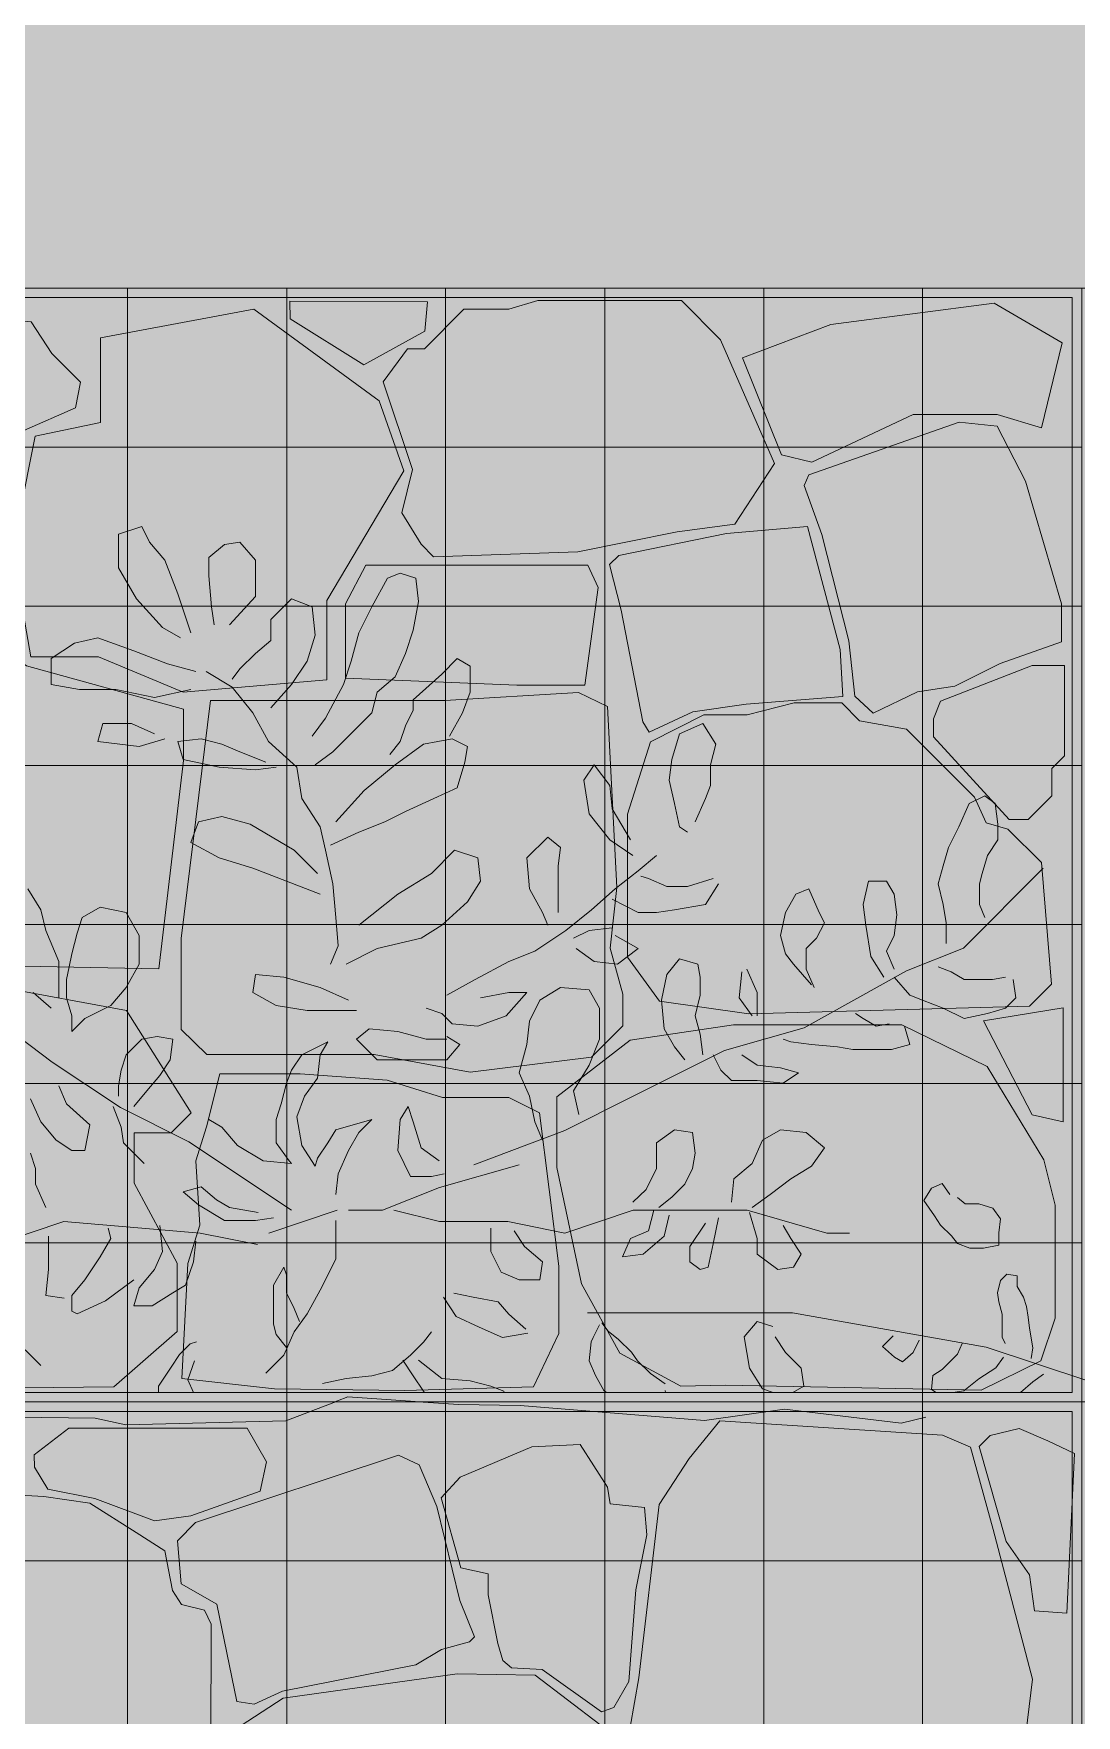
# Model space of a CAD drawing. Header units: centimetres. Extents: x -4381 to 5639, y -3920 to 4826.
# Drawn here: x 182.926 to 183.622, y 5.204 to 6.326 of the extents above; entities that cross this region are included whole.
import ezdxf
from ezdxf.xclip import XClip

# ---------------------------------------------------------------- set-up
doc = ezdxf.new("R2010")
doc.units = ezdxf.units.CM
doc.header["$MEASUREMENT"] = 0
doc.header["$XCLIPFRAME"] = 0
doc.set_wipeout_variables(frame=1)
doc.linetypes.add('Wipeout_Contour', pattern=[100, 0, -100])
for name, color, linetype, lineweight in [('0_Pen_No__1', 7, 'Continuous', 5), ('0_Pen_No__2', 8, 'Continuous', 5), ('0_Pen_No__7', 7, 'Continuous', 5), ('Mur de clôture_Pen_No__1', 7, 'Continuous', 5), ('net_Pen_No__1', 7, 'Continuous', 5)]:
    doc.layers.add(name, color=color, linetype=linetype, lineweight=lineweight)
for name, color, linetype, lineweight, true_color in [('cad-block.com_Pen_No__62', 7, 'Continuous', 5, 0xaaaaaa), ('hatch stone_Pen_No__254', 7, 'Continuous', 13, 0xe8e8e8), ('Mur de clôture_Pen_No__178', 7, 'Continuous', 5, 0xbda888), ('MURS CLOTURE_Pen_No__181', 7, 'Continuous', 5, 0xddeaa8), ('Structural - Bearing_Pen_No__178', 7, 'Continuous', 5, 0xbda888)]:
    doc.layers.add(name, color=color, linetype=linetype, lineweight=lineweight, true_color=true_color)
for name, color, linetype in [('Drawing & Figure', 7, 'Continuous'), ('Mur de clôture', 7, 'Continuous'), ('Structural - Bearing', 7, 'Continuous')]:
    doc.layers.add(name, color=color, linetype=linetype)

# ---------------------------------------------------------------- blocks, each defined once
blk = doc.blocks.new('Drawing_15_15', base_point=(-267.6734, 10.6179))
at = {"layer": 'hatch stone_Pen_No__254', "linetype": 'Continuous', "ltscale": 10}
for points in [[(182.7856, 6.1389), (182.7903, 6.1078), (182.8395, 6.086), (182.8913, 6.0731), (182.9196, 6.0613), (182.9539, 6.0764), (182.9574, 6.0934), (182.9381, 6.1127), (182.9243, 6.1337), (182.8489, 6.1413)], [(182.9241, 5.9101), (182.9694, 5.9101), (183.0258, 5.8866), (183.1217, 5.8948), (183.1217, 5.9478), (183.1733, 6.0344), (183.1568, 6.0811), (183.0731, 6.1422), (182.9706, 6.1231), (182.9707, 6.0666), (182.927, 6.0574), (182.9164, 6.0038), (182.9103, 5.9899)], [(183.097, 6.1475), (183.0973, 6.1358), (183.1465, 6.105), (183.1873, 6.1275), (183.189, 6.1471)], [(183.1931, 5.9769), (183.2893, 5.9802), (183.3558, 5.9935), (183.3941, 5.9988), (183.4206, 6.0391), (183.3847, 6.1217), (183.3586, 6.1479), (183.2626, 6.1479), (183.2432, 6.1421), (183.2133, 6.1421), (183.187, 6.1158), (183.1757, 6.1158), (183.1595, 6.0936), (183.179, 6.0351), (183.1718, 6.0062), (183.1847, 5.9853)], [(183.4456, 6.04), (183.5132, 6.0718), (183.5694, 6.0718), (183.599, 6.063), (183.6127, 6.1197), (183.5674, 6.1462), (183.4583, 6.1319), (183.3993, 6.1097), (183.4254, 6.045)], [(183.4744, 5.884), (183.4865, 5.8725), (183.5161, 5.8868), (183.5411, 5.8906), (183.5714, 5.9058), (183.6123, 5.9203), (183.6123, 5.9456), (183.5883, 6.0275), (183.5694, 6.0642), (183.5439, 6.0667), (183.4436, 6.0317), (183.4404, 6.0245), (183.4522, 5.9918), (183.4702, 5.9208)], [(183.3327, 5.8668), (183.3369, 5.86), (183.3662, 5.8736), (183.4017, 5.8786), (183.4664, 5.8837), (183.4646, 5.915), (183.4428, 5.9972), (183.3886, 5.9924), (183.3167, 5.9779), (183.3106, 5.9718), (183.3184, 5.9414)], [(183.1343, 5.896), (183.2486, 5.8912), (183.2941, 5.8912), (183.303, 5.9564), (183.2961, 5.9714), (183.1478, 5.9714), (183.1343, 5.9455)], [(182.8847, 5.7044), (183.0096, 5.702), (183.026, 5.8411), (183.026, 5.8753), (182.9212, 5.9042), (182.8533, 5.9521), (182.8378, 5.9566), (182.7842, 5.9222), (182.7273, 5.8391), (182.7273, 5.7397), (182.7394, 5.7218), (182.7953, 5.6987), (182.8188, 5.7104)], [(183.5268, 5.8568), (183.5773, 5.8017), (183.59, 5.8017), (183.6058, 5.8175), (183.6058, 5.8357), (183.6143, 5.8441), (183.6143, 5.9044), (183.5927, 5.9044), (183.5315, 5.8806), (183.5268, 5.8688)], [(183.0245, 5.6616), (183.0416, 5.6448), (183.1533, 5.6448), (183.2175, 5.633), (183.2986, 5.6431), (183.3195, 5.664), (183.3195, 5.6852), (183.311, 5.7158), (183.3154, 5.7562), (183.3091, 5.877), (183.2899, 5.8864), (183.2006, 5.8811), (183.0442, 5.8811), (183.0245, 5.7223)], [(183.4036, 5.6719), (183.5909, 5.677), (183.6056, 5.6917), (183.5989, 5.7729), (183.5765, 5.7953), (183.5619, 5.7994), (183.5542, 5.8166), (183.5089, 5.8619), (183.4775, 5.8676), (183.4656, 5.8795), (183.4339, 5.8795), (183.4025, 5.8714), (183.3735, 5.8714), (183.3378, 5.8535), (183.3226, 5.8053), (183.3226, 5.7098), (183.344, 5.6805)], [(182.7697, 5.463), (182.7774, 5.4291), (182.8582, 5.4218), (182.9797, 5.423), (183.0219, 5.46), (183.0219, 5.5056), (182.9931, 5.5589), (182.9931, 5.5925), (183.0179, 5.5925), (183.0313, 5.6059), (182.9881, 5.6741), (182.9038, 5.6898), (182.8328, 5.7015), (182.8147, 5.6965), (182.8057, 5.6817), (182.8057, 5.6135), (182.7895, 5.5709)], [(183.5602, 5.6673), (183.5928, 5.6046), (183.6134, 5.5998), (183.6134, 5.676)], [(183.5586, 5.4209), (183.5984, 5.4404), (183.6081, 5.4688), (183.6081, 5.5442), (183.6005, 5.5745), (183.5627, 5.6369), (183.5058, 5.6647), (183.3932, 5.6647), (183.3243, 5.6544), (183.2753, 5.6166), (183.2753, 5.5694), (183.2919, 5.4917), (183.3175, 5.4455), (183.3581, 5.4236), (183.3877, 5.4243)], [(183.0251, 5.4287), (183.0869, 5.4217), (183.1739, 5.4207), (183.2598, 5.423), (183.2766, 5.4586), (183.2766, 5.5037), (183.2637, 5.606), (183.2433, 5.6161), (183.199, 5.6161), (183.162, 5.6277), (183.1039, 5.632), (183.0503, 5.632), (183.0414, 5.5965), (183.0343, 5.5738), (183.0371, 5.5309), (183.0291, 5.5054)], [(183.3418, 5.1406), (183.4072, 5.1475), (183.491, 5.151), (183.5269, 5.1367), (183.5852, 5.1641), (183.593, 5.228), (183.5666, 5.3278), (183.5515, 5.3828), (183.5329, 5.3909), (183.3841, 5.4003), (183.3636, 5.3753), (183.3437, 5.3445), (183.3302, 5.229), (183.3214, 5.1796), (183.3334, 5.1635)], [(183.0772, 5.3534), (183.0816, 5.3731), (183.0685, 5.3956), (182.9496, 5.3956), (182.9264, 5.3777), (182.9267, 5.3694), (182.9356, 5.3548), (182.9668, 5.3485), (183.0067, 5.3336), (183.0311, 5.3369)], [(183.6158, 5.2721), (183.621, 5.3787), (183.6031, 5.3871), (183.5841, 5.3953), (183.5646, 5.3905), (183.5574, 5.3833), (183.5753, 5.3198), (183.591, 5.2976), (183.5942, 5.2737)], [(183.0617, 5.213), (183.0732, 5.2114), (183.0923, 5.22), (183.1812, 5.2376), (183.1984, 5.2478), (183.217, 5.253), (183.2204, 5.2563), (183.2107, 5.2804), (183.1953, 5.3433), (183.1835, 5.371), (183.1697, 5.3775), (183.0341, 5.3325), (183.022, 5.3204), (183.0246, 5.2917), (183.0484, 5.2781)], [(183.2392, 5.2405), (183.2452, 5.2355), (183.2655, 5.2344), (183.3051, 5.2062), (183.3135, 5.209), (183.3234, 5.2264), (183.3282, 5.2876), (183.3355, 5.3244), (183.3338, 5.3426), (183.3109, 5.345), (183.3091, 5.3561), (183.291, 5.3846), (183.2586, 5.383), (183.2108, 5.3627), (183.1981, 5.3489), (183.2112, 5.3024), (183.2296, 5.2982), (183.2296, 5.2843), (183.2359, 5.2519)], [(182.8235, 5.2042), (182.8302, 5.1651), (182.8396, 5.1601), (182.892, 5.1617), (182.9829, 5.1658), (183.0293, 5.1629), (183.0444, 5.1849), (183.0446, 5.2648), (183.0402, 5.2741), (183.0247, 5.2779), (183.0187, 5.2872), (183.0137, 5.3137), (182.9944, 5.3259), (182.9636, 5.3454), (182.9329, 5.3498), (182.8881, 5.3524), (182.8566, 5.3437), (182.832, 5.3235), (182.7876, 5.315), (182.7783, 5.2958), (182.7728, 5.2348), (182.7844, 5.2152), (182.8029, 5.2073)], [(183.0507, 5.0145), (183.152, 4.9894), (183.193, 4.9749), (183.2492, 4.9672), (183.2766, 4.9754), (183.2872, 5.0346), (183.2944, 5.0693), (183.3159, 5.0772), (183.3277, 5.0868), (183.3295, 5.137), (183.304, 5.1977), (183.261, 5.2306), (183.2088, 5.2315), (183.0927, 5.2154), (183.0594, 5.1937), (183.0507, 5.1767), (183.0494, 5.083), (183.043, 5.0382), (183.0446, 5.0246)]]:
    blk.add_hatch(color=256, dxfattribs=at).paths.add_polyline_path(points)
at = {"color": 254, "linetype": 'Wipeout_Contour', "lineweight": 0, "ltscale": 1949.553127}
blk.add_wipeout([(171.2353, 9.3144), (171.2353, 8.2641), (171.834, 8.0562), (172.6538, 7.7783), (173.3279, 7.5562), (174.174, 7.2179), (179.4853, 7.2179), (179.4853, 6.2594), (180.4144, 6.1562), (186.2853, 6.1562), (186.2853, 9.3144)], dxfattribs=at).dxf.layer = 'Structural - Bearing'
at = {"layer": 'Structural - Bearing_Pen_No__178', "linetype": 'Continuous', "ltscale": 10}
blk.add_hatch(color=256, dxfattribs=at).paths.add_polyline_path([(171.2353, 9.3144), (171.2353, 8.2641), (171.834, 8.0562), (172.6538, 7.7783), (173.3279, 7.5562), (174.174, 7.2179), (179.4853, 7.2179), (179.4853, 6.2594), (180.4144, 6.1562), (186.2853, 6.1562), (186.2853, 9.3144)])
at = {"color": 254, "linetype": 'Wipeout_Contour', "lineweight": 0, "ltscale": 1671.77046}
blk.add_wipeout([(179.4853, 5.4131), (179.4853, 3.1827), (181.1878, 3.0031), (181.4619, 2.9897), (187.4252, 2.5376), (187.8062, 2.5014), (191.5693, 2.1494), (191.6061, 2.1461), (191.6061, 5.4131)], dxfattribs=at).dxf.layer = 'Mur de clôture'
at = {"layer": 'Mur de clôture_Pen_No__178', "linetype": 'Continuous', "ltscale": 10}
blk.add_hatch(color=256, dxfattribs=at).paths.add_polyline_path([(179.4853, 5.4131), (179.4853, 3.1827), (181.1878, 3.0031), (181.4619, 2.9897), (187.4252, 2.5376), (187.8062, 2.5014), (191.5693, 2.1494), (191.6061, 2.1461), (191.6061, 5.4131)])
at = {"layer": 'cad-block.com_Pen_No__62', "linetype": 'Continuous', "ltscale": 10, "flags": 128}
for points in [[(183.3418, 5.1406), (183.3334, 5.1635), (183.3214, 5.1796), (183.3302, 5.229), (183.3437, 5.3445), (183.3636, 5.3753), (183.3841, 5.4003), (183.5329, 5.3909), (183.5515, 5.3828), (183.5666, 5.3278), (183.593, 5.228), (183.5852, 5.1641), (183.5269, 5.1367), (183.491, 5.151), (183.4072, 5.1475), (183.3418, 5.1406)], [(183.0772, 5.3534), (183.0311, 5.3369), (183.0067, 5.3336), (182.9668, 5.3485), (182.9356, 5.3548), (182.9267, 5.3694), (182.9264, 5.3777), (182.9496, 5.3956), (183.0685, 5.3956), (183.0816, 5.3731), (183.0772, 5.3534)], [(183.6158, 5.2721), (183.621, 5.3787), (183.6031, 5.3871), (183.5841, 5.3953), (183.5646, 5.3905), (183.5574, 5.3833), (183.5753, 5.3198), (183.591, 5.2976), (183.5942, 5.2737), (183.6158, 5.2721)], [(183.0617, 5.213), (183.0484, 5.2781), (183.0246, 5.2917), (183.022, 5.3204), (183.0341, 5.3325), (183.1697, 5.3775), (183.1835, 5.371), (183.1953, 5.3433), (183.2107, 5.2804), (183.2204, 5.2563), (183.217, 5.253), (183.1984, 5.2478), (183.1812, 5.2376), (183.0923, 5.22), (183.0732, 5.2114), (183.0617, 5.213)], [(183.2392, 5.2405), (183.2359, 5.2519), (183.2296, 5.2843), (183.2296, 5.2982), (183.2112, 5.3024), (183.1981, 5.3489), (183.2108, 5.3627), (183.2586, 5.383), (183.291, 5.3846), (183.3091, 5.3561), (183.3109, 5.345), (183.3338, 5.3426), (183.3355, 5.3244), (183.3282, 5.2876), (183.3234, 5.2264), (183.3135, 5.209), (183.3051, 5.2062), (183.2655, 5.2344), (183.2452, 5.2355), (183.2392, 5.2405)], [(182.8235, 5.2042), (182.8302, 5.1651), (182.8396, 5.1601), (182.892, 5.1617), (182.9829, 5.1658), (183.0293, 5.1629), (183.0444, 5.1849), (183.0446, 5.2648), (183.0402, 5.2741), (183.0247, 5.2779), (183.0187, 5.2872), (183.0137, 5.3137), (182.9944, 5.3259), (182.9636, 5.3454), (182.9329, 5.3498), (182.8881, 5.3524), (182.8566, 5.3437), (182.832, 5.3235), (182.7876, 5.315), (182.7783, 5.2958), (182.7728, 5.2348), (182.7844, 5.2152), (182.8029, 5.2073), (182.8235, 5.2042)], [(183.0507, 5.0145), (183.152, 4.9894), (183.193, 4.9749), (183.2492, 4.9672), (183.2766, 4.9754), (183.2872, 5.0346), (183.2944, 5.0693), (183.3159, 5.0772), (183.3277, 5.0868), (183.3295, 5.137), (183.304, 5.1977), (183.261, 5.2306), (183.2088, 5.2315), (183.0927, 5.2154), (183.0594, 5.1937), (183.0507, 5.1767), (183.0494, 5.083), (183.043, 5.0382), (183.0446, 5.0246), (183.0507, 5.0145)]]:
    blk.add_lwpolyline(points, close=True, dxfattribs=at)
at = {"layer": 'net_Pen_No__1', "linetype": 'Continuous', "ltscale": 10, "flags": 128}
blk.add_lwpolyline([(182.252, 5.4067), (182.252, 4.6763), (183.6194, 4.6763), (183.6194, 5.4067), (182.252, 5.4067)], close=True, dxfattribs=at)
blk.add_lwpolyline([(182.2456, 5.3069), (183.6258, 5.3069)], dxfattribs=at)
at = {"color": 254, "linetype": 'Wipeout_Contour', "lineweight": 0, "ltscale": 742.542426}
blk.add_wipeout([(179.4853, 5.4131), (191.6044, 5.4131), (191.6044, 6.1562), (179.4853, 6.1562)], dxfattribs=at).dxf.layer = 'Mur de clôture'
at = {"layer": '0_Pen_No__2', "linetype": 'Continuous', "ltscale": 10}
blk.add_hatch(color=256, dxfattribs=at).paths.add_polyline_path([(171.2353, 10.1144), (171.2353, 8.2641), (174.174, 7.2179), (179.4853, 7.2179), (179.4853, 6.1562), (185.7853, 6.1562), (186.2853, 6.1562), (186.2853, 8.2641), (186.2853, 10.1144)])
at = {"layer": 'Mur de clôture_Pen_No__178', "linetype": 'Continuous', "ltscale": 10}
blk.add_hatch(color=256, dxfattribs=at).paths.add_polyline_path([(179.4853, 5.4131), (191.6044, 5.4131), (191.6044, 6.1562), (179.4853, 6.1562)])
at = {"layer": 'MURS CLOTURE_Pen_No__181', "linetype": 'Continuous', "lineweight": 0, "ltscale": 10, "true_color": 0xdfe9b8}
h = blk.add_hatch(color=254, dxfattribs=at)
h.paths.add_polyline_path([(183.7356, 5.4194), (183.7149, 5.4622), (183.6822, 5.4949), (183.5875, 5.5388), (183.526, 5.5563), (183.5175, 5.5461), (183.4748, 5.537), (183.4024, 5.5409), (183.4415, 5.5639), (183.4533, 5.5814), (183.4247, 5.5946), (183.3539, 5.5946), (183.2665, 5.5466), (183.2897, 5.5767), (183.3448, 5.6077), (183.4247, 5.636), (183.529, 5.6499), (183.5786, 5.6795), (183.6073, 5.7325), (183.6073, 5.7919), (183.5731, 5.8261), (183.5438, 5.7967), (183.4791, 5.7712), (183.4312, 5.7451), (183.3577, 5.7153), (183.35, 5.7255), (183.3832, 5.7587), (183.3724, 5.7807), (183.378, 5.8151), (183.378, 5.8576), (183.3658, 5.8627), (183.3061, 5.8452), (183.284, 5.8045), (183.2554, 5.776), (183.2389, 5.7045), (183.2043, 5.6998), (183.2043, 5.7364), (183.2166, 5.7592), (183.2117, 5.7797), (183.1978, 5.7719), (183.1486, 5.7609), (183.1486, 5.7798), (183.1908, 5.7988), (183.2174, 5.8254), (183.2157, 5.8503), (183.2286, 5.8934), (183.1951, 5.9141), (183.1899, 5.9382), (183.1865, 5.9614), (183.1753, 5.9804), (183.1518, 5.9436), (183.1288, 5.932), (183.1133, 5.9571), (183.0699, 5.9797), (183.0117, 5.9967), (182.9698, 5.9861), (182.9463, 5.9244), (182.9463, 5.882), (182.9871, 5.8515), (183.0212, 5.834), (183.1036, 5.8253), (183.072, 5.8065), (183.0362, 5.8002), (183.031, 5.7864), (183.0622, 5.7722), (183.1009, 5.7581), (183.1219, 5.7385), (183.1116, 5.6998), (183.0694, 5.6998), (183.0776, 5.6761), (183.103, 5.6507), (183.0914, 5.6119), (183.0848, 5.5733), (183.0358, 5.6223), (183.0178, 5.646), (183.004, 5.6654), (182.998, 5.6895), (182.9964, 5.7052), (182.9927, 5.731), (182.9747, 5.7523), (182.9283, 5.7643), (182.8942, 5.7579), (182.9031, 5.7943), (182.8796, 5.8293), (182.8396, 5.8693), (182.7768, 5.8883), (182.7406, 5.9043), (182.6554, 5.9486), (182.6305, 5.9043), (182.6218, 5.8572), (182.6847, 5.8401), (182.6623, 5.8017), (182.6701, 5.754), (182.7237, 5.68), (182.7548, 5.6741), (182.8227, 5.6908), (182.852, 5.6968), (182.8393, 5.6551), (182.8336, 5.6436), (182.8701, 5.6436), (182.8907, 5.6417), (182.9071, 5.6211), (182.9174, 5.6073), (182.904, 5.6086), (182.9179, 5.6017), (182.8826, 5.6017), (182.7983, 5.6017), (182.7097, 5.5758), (182.695, 5.5165), (182.6847, 5.4502), (182.7311, 5.4303), (182.772, 5.4253), (182.8002, 5.4253), (182.8421, 5.4376), (182.9782, 5.425), (182.9703, 5.4194), (183.2642, 5.4194), (183.2642, 5.4506), (183.2771, 5.46), (183.2843, 5.4542), (183.2994, 5.4198), (183.3811, 5.4194), (183.3836, 5.4225), (183.3882, 5.4194), (183.4461, 5.4194), (183.4714, 5.4377), (183.5078, 5.4194)])
h.paths.add_polyline_path([(183.0754, 5.5181), (183.0513, 5.4771), (183.0348, 5.4532), (183.0011, 5.4532), (183.01, 5.4819), (183.0275, 5.4909)], flags=0)
at = {"layer": '0_Pen_No__1', "linetype": 'Continuous', "ltscale": 10}
for p, q in [((185.7853, 6.1562), (179.4853, 6.1562)), ((182.9982, 5.9972), (182.9826, 5.992)), ((183.0034, 5.9868), (182.9982, 5.9972)), ((182.9826, 5.992), (182.9826, 5.9695)), ((183.0137, 5.9747), (183.0034, 5.9868)), ((183.0534, 5.9851), (183.0431, 5.9764)), ((183.0638, 5.9868), (183.0534, 5.9851)), ((183.0741, 5.9747), (183.0638, 5.9868)), ((183.0223, 5.9522), (183.0137, 5.9747)), ((183.0431, 5.9764), (183.0431, 5.9643)), ((183.0741, 5.9505), (183.0741, 5.9747)), ((182.9826, 5.9695), (182.9947, 5.9488)), ((183.0431, 5.9643), (183.0448, 5.9436)), ((183.1518, 5.9436), (183.1622, 5.9626)), ((183.1622, 5.9626), (183.1708, 5.9661)), ((183.1708, 5.9661), (183.1812, 5.9626)), ((183.1812, 5.9626), (183.1829, 5.9471)), ((182.9947, 5.9488), (183.012, 5.9298)), ((183.031, 5.9263), (183.0223, 5.9522)), ((183.0569, 5.9315), (183.0741, 5.9505)), ((183.0983, 5.9488), (183.0845, 5.935)), ((183.1121, 5.9436), (183.0983, 5.9488)), ((183.0448, 5.9436), (183.0465, 5.9315)), ((183.1139, 5.9246), (183.1121, 5.9436)), ((183.1432, 5.9263), (183.1518, 5.9436)), ((183.1829, 5.9471), (183.1795, 5.928)), ((183.012, 5.9298), (183.0241, 5.9229)), ((183.0845, 5.935), (183.0845, 5.9211)), ((183.138, 5.9073), (183.1432, 5.9263)), ((183.1795, 5.928), (183.1743, 5.9125)), ((182.9533, 5.9194), (182.9377, 5.909)), ((182.9688, 5.9229), (182.9533, 5.9194)), ((182.993, 5.9142), (182.9688, 5.9229)), ((183.0154, 5.9056), (182.993, 5.9142)), ((183.0845, 5.9211), (183.0741, 5.9125)), ((183.1087, 5.9073), (183.1139, 5.9246)), ((182.9377, 5.909), (182.9377, 5.8918)), ((183.0344, 5.9004), (183.0154, 5.9056)), ((183.0741, 5.9125), (183.0638, 5.9021)), ((183.0983, 5.8918), (183.1087, 5.9073)), ((183.1329, 5.8918), (183.138, 5.9073)), ((183.1743, 5.9125), (183.1674, 5.8969)), ((183.2088, 5.909), (183.1985, 5.8987)), ((183.2175, 5.9039), (183.2088, 5.909)), ((183.2175, 5.8866), (183.2175, 5.9039)), ((182.9377, 5.8918), (182.9567, 5.8883)), ((183.0586, 5.89), (183.0413, 5.9004)), ((183.0638, 5.9021), (183.0586, 5.8952)), ((183.0845, 5.8762), (183.0983, 5.8918)), ((183.1208, 5.8693), (183.1329, 5.8918)), ((183.1674, 5.8969), (183.1553, 5.8866)), ((183.1985, 5.8987), (183.1795, 5.8814)), ((182.9567, 5.8883), (182.9809, 5.8883)), ((182.9809, 5.8883), (183.0068, 5.8831)), ((183.0068, 5.8831), (183.031, 5.8883)), ((183.0724, 5.8728), (183.0586, 5.89)), ((183.1553, 5.8866), (183.1518, 5.8728)), ((183.1795, 5.8814), (183.1795, 5.8745)), ((183.2123, 5.8728), (183.2175, 5.8866)), ((183.0828, 5.8538), (183.0724, 5.8728)), ((183.1121, 5.8572), (183.1208, 5.8693)), ((183.1518, 5.8728), (183.1363, 5.8572)), ((183.1795, 5.8745), (183.1743, 5.8641)), ((183.2036, 5.8572), (183.2123, 5.8728)), ((182.9723, 5.8658), (182.9688, 5.8538)), ((182.9913, 5.8658), (182.9723, 5.8658)), ((183.0068, 5.8589), (182.9913, 5.8658)), ((183.1743, 5.8641), (183.1708, 5.8538)), ((183.3573, 5.8589), (183.3521, 5.8417)), ((183.3729, 5.8658), (183.3573, 5.8589)), ((183.3815, 5.852), (183.3729, 5.8658)), ((182.9688, 5.8538), (182.9964, 5.8503)), ((182.9964, 5.8503), (183.0137, 5.8555)), ((183.0379, 5.8555), (183.0223, 5.8538)), ((183.0223, 5.8538), (183.0258, 5.8417)), ((183.0517, 5.852), (183.0379, 5.8555)), ((183.0638, 5.8468), (183.0517, 5.852)), ((183.0811, 5.8399), (183.0638, 5.8468)), ((183.1018, 5.8365), (183.0828, 5.8538)), ((183.1259, 5.8468), (183.1139, 5.8382)), ((183.1363, 5.8572), (183.1259, 5.8468)), ((183.1708, 5.8538), (183.1639, 5.8451)), ((183.1674, 5.8382), (183.1864, 5.852)), ((183.1864, 5.852), (183.2054, 5.8555)), ((183.2054, 5.8555), (183.2157, 5.8503)), ((183.2157, 5.8503), (183.214, 5.8399)), ((183.378, 5.8382), (183.3815, 5.852)), ((183.0258, 5.8417), (183.05, 5.8365)), ((183.05, 5.8365), (183.0741, 5.8347)), ((183.0741, 5.8347), (183.088, 5.8365)), ((183.1052, 5.8157), (183.1018, 5.8365)), ((183.1467, 5.8209), (183.1674, 5.8382)), ((183.214, 5.8399), (183.2088, 5.8227)), ((183.3003, 5.8382), (183.2934, 5.8278)), ((183.3107, 5.8244), (183.3003, 5.8382)), ((183.3521, 5.8417), (183.3504, 5.8278)), ((183.378, 5.8244), (183.378, 5.8382)), ((183.2934, 5.8278), (183.2969, 5.8054)), ((183.3124, 5.8088), (183.3107, 5.8244)), ((183.3504, 5.8278), (183.3539, 5.8123)), ((183.3746, 5.8157), (183.378, 5.8244)), ((183.1173, 5.7967), (183.1052, 5.8157)), ((183.1277, 5.8002), (183.1467, 5.8209)), ((183.1933, 5.8157), (183.1743, 5.8071)), ((183.2088, 5.8227), (183.1933, 5.8157)), ((183.3677, 5.8002), (183.3746, 5.8157)), ((183.5611, 5.8175), (183.5507, 5.8123)), ((183.568, 5.8123), (183.5611, 5.8175)), ((183.0517, 5.8036), (183.0362, 5.8002)), ((183.0707, 5.7985), (183.0517, 5.8036)), ((183.1743, 5.8071), (183.1605, 5.8002)), ((183.2969, 5.8054), (183.3107, 5.7881)), ((183.3245, 5.7881), (183.3124, 5.8088)), ((183.3539, 5.8123), (183.3573, 5.7967)), ((183.5507, 5.8123), (183.5438, 5.7967)), ((183.5697, 5.7985), (183.568, 5.8123)), ((183.0362, 5.8002), (183.031, 5.7864)), ((183.1, 5.7812), (183.0707, 5.7985)), ((183.1208, 5.7812), (183.1173, 5.7967)), ((183.1432, 5.7933), (183.1242, 5.7846)), ((183.1605, 5.8002), (183.1432, 5.7933)), ((183.3573, 5.7967), (183.3625, 5.7933)), ((183.5438, 5.7967), (183.5369, 5.7829)), ((183.5697, 5.7881), (183.5697, 5.7985)), ((183.031, 5.7864), (183.05, 5.776)), ((183.1156, 5.7656), (183.1, 5.7812)), ((183.1259, 5.7587), (183.1208, 5.7812)), ((183.1916, 5.7656), (183.2071, 5.7812)), ((183.2071, 5.7812), (183.2226, 5.776)), ((183.2693, 5.7898), (183.2554, 5.776)), ((183.2779, 5.7829), (183.2693, 5.7898)), ((183.2762, 5.7708), (183.2779, 5.7829)), ((183.3107, 5.7881), (183.3262, 5.7777)), ((183.5369, 5.7829), (183.5334, 5.7708)), ((183.5628, 5.7777), (183.5697, 5.7881)), ((183.05, 5.776), (183.0724, 5.7691)), ((183.0724, 5.7691), (183.0949, 5.7605)), ((183.2226, 5.776), (183.2244, 5.7605)), ((183.2554, 5.776), (183.2572, 5.7553)), ((183.2762, 5.757), (183.2762, 5.7708)), ((183.3418, 5.7777), (183.3297, 5.7674)), ((183.5334, 5.7708), (183.53, 5.7587)), ((183.6001, 5.7692), (183.5469, 5.7159)), ((183.5593, 5.7656), (183.5628, 5.7777)), ((183.0949, 5.7605), (183.1173, 5.7518)), ((183.1277, 5.7363), (183.1259, 5.7587)), ((183.1691, 5.7518), (183.1916, 5.7656)), ((183.2244, 5.7605), (183.2157, 5.7466)), ((183.2762, 5.7397), (183.2762, 5.757)), ((183.3297, 5.7674), (183.3142, 5.7553)), ((183.3366, 5.7622), (183.3314, 5.7639)), ((183.3487, 5.757), (183.3366, 5.7622)), ((183.3625, 5.757), (183.3487, 5.757)), ((183.3798, 5.7622), (183.3625, 5.757)), ((183.3832, 5.7587), (183.3746, 5.7449)), ((183.4834, 5.7605), (183.4799, 5.7449)), ((183.4955, 5.7605), (183.4834, 5.7605)), ((183.5006, 5.7518), (183.4955, 5.7605)), ((183.53, 5.7587), (183.5334, 5.7449)), ((183.5576, 5.7587), (183.5593, 5.7656)), ((183.5576, 5.7449), (183.5576, 5.7587)), ((182.9308, 5.7414), (182.9222, 5.7553)), ((183.1432, 5.7311), (183.1691, 5.7518)), ((183.2157, 5.7466), (183.1985, 5.7311)), ((183.2572, 5.7553), (183.2658, 5.7397)), ((183.3142, 5.7553), (183.2986, 5.7414)), ((183.3297, 5.7397), (183.3124, 5.7484)), ((183.435, 5.7518), (183.4281, 5.7397)), ((183.4437, 5.7553), (183.435, 5.7518)), ((183.4506, 5.7397), (183.4437, 5.7553)), ((183.5024, 5.738), (183.5006, 5.7518)), ((182.9343, 5.7276), (182.9308, 5.7414)), ((182.9585, 5.7363), (182.955, 5.7259)), ((182.9705, 5.7432), (182.9585, 5.7363)), ((182.9878, 5.7397), (182.9705, 5.7432)), ((182.9964, 5.7242), (182.9878, 5.7397)), ((183.1294, 5.7173), (183.1277, 5.7363)), ((183.2658, 5.7397), (183.2693, 5.7311)), ((183.2986, 5.7414), (183.2813, 5.7276)), ((183.3418, 5.7397), (183.3297, 5.7397)), ((183.3539, 5.7414), (183.3418, 5.7397)), ((183.3746, 5.7449), (183.3539, 5.7414)), ((183.4281, 5.7397), (183.4247, 5.7242)), ((183.454, 5.7328), (183.4506, 5.7397)), ((183.4799, 5.7449), (183.4816, 5.7311)), ((183.5006, 5.7242), (183.5024, 5.738)), ((183.5334, 5.7449), (183.5352, 5.7328)), ((183.5611, 5.7363), (183.5576, 5.7449)), ((182.9429, 5.7069), (182.9343, 5.7276)), ((182.955, 5.7259), (182.9516, 5.7121)), ((182.9964, 5.7052), (182.9964, 5.7242)), ((183.1985, 5.7311), (183.1847, 5.7224)), ((183.2813, 5.7276), (183.2606, 5.7138)), ((183.2969, 5.7276), (183.2865, 5.7224)), ((183.3124, 5.7293), (183.2969, 5.7276)), ((183.3142, 5.7242), (183.3297, 5.7155)), ((183.4247, 5.7242), (183.4281, 5.7121)), ((183.4488, 5.7224), (183.454, 5.7328)), ((183.4816, 5.7311), (183.4851, 5.7103)), ((183.4955, 5.7138), (183.5006, 5.7242)), ((183.5352, 5.7328), (183.5352, 5.719)), ((182.9516, 5.7121), (182.9498, 5.7034)), ((183.1242, 5.7052), (183.1294, 5.7173)), ((183.1553, 5.7155), (183.1346, 5.7052)), ((183.1847, 5.7224), (183.1553, 5.7155)), ((183.2606, 5.7138), (183.2434, 5.7069)), ((183.3003, 5.7069), (183.2883, 5.7155)), ((183.3297, 5.7155), (183.3159, 5.7052)), ((183.4281, 5.7121), (183.4333, 5.7052)), ((183.4419, 5.7155), (183.4488, 5.7224)), ((183.4419, 5.7017), (183.4419, 5.7155)), ((183.5006, 5.7017), (183.4955, 5.7138)), ((183.5469, 5.7159), (183.5088, 5.7007)), ((182.9429, 5.6931), (182.9429, 5.7069)), ((182.9498, 5.7034), (182.9481, 5.6948)), ((182.9878, 5.6896), (182.9964, 5.7052)), ((183.2434, 5.7069), (183.2209, 5.6948)), ((183.3159, 5.7052), (183.3003, 5.7069)), ((183.3573, 5.7086), (183.3487, 5.6982)), ((183.3694, 5.7052), (183.3573, 5.7086)), ((183.3711, 5.6965), (183.3694, 5.7052)), ((183.4022, 5.7017), (183.4091, 5.6862)), ((183.4333, 5.7052), (183.4454, 5.6913)), ((183.4471, 5.6896), (183.4419, 5.7017)), ((183.4851, 5.7103), (183.4937, 5.6965)), ((183.5386, 5.7), (183.53, 5.7034)), ((182.9429, 5.6827), (182.9429, 5.6931)), ((182.9481, 5.6948), (182.9481, 5.6827)), ((182.9775, 5.6775), (182.9878, 5.6896)), ((183.0741, 5.6982), (183.0724, 5.6862)), ((183.0931, 5.6965), (183.0741, 5.6982)), ((183.1173, 5.6896), (183.0931, 5.6965)), ((183.1363, 5.681), (183.1173, 5.6896)), ((183.2209, 5.6948), (183.2019, 5.6844)), ((183.2779, 5.6896), (183.2641, 5.681)), ((183.2969, 5.6879), (183.2779, 5.6896)), ((183.3487, 5.6982), (183.3452, 5.681)), ((183.3711, 5.6844), (183.3711, 5.6965)), ((183.3988, 5.7), (183.397, 5.6827)), ((183.5088, 5.7007), (183.4404, 5.6627)), ((183.511, 5.6844), (183.5006, 5.6965)), ((183.5473, 5.6948), (183.5386, 5.7)), ((183.5559, 5.6948), (183.5473, 5.6948)), ((183.5663, 5.6948), (183.5559, 5.6948)), ((183.5749, 5.6965), (183.5663, 5.6948)), ((183.5801, 5.6948), (183.5818, 5.6827)), ((182.9257, 5.6862), (182.9377, 5.6758)), ((182.9481, 5.6827), (182.9516, 5.6706)), ((183.0724, 5.6862), (183.088, 5.6775)), ((183.2244, 5.6827), (183.2434, 5.6862)), ((183.2554, 5.6862), (183.2416, 5.6706)), ((183.2434, 5.6862), (183.2554, 5.6862)), ((183.2641, 5.681), (183.2572, 5.6671)), ((183.3038, 5.6758), (183.2969, 5.6879)), ((183.3452, 5.681), (183.347, 5.662)), ((183.3677, 5.6706), (183.3711, 5.6844)), ((183.397, 5.6827), (183.4057, 5.6706)), ((183.4091, 5.6862), (183.4091, 5.6706)), ((183.5196, 5.681), (183.511, 5.6844)), ((183.5334, 5.6758), (183.5196, 5.681)), ((183.5818, 5.6827), (183.5749, 5.6758)), ((182.9516, 5.6706), (182.9516, 5.6602)), ((182.9516, 5.6602), (182.9602, 5.6689)), ((182.9602, 5.6689), (182.9775, 5.6775)), ((183.088, 5.6775), (183.1087, 5.6741)), ((183.1087, 5.6741), (183.1259, 5.6741)), ((183.1259, 5.6741), (183.1415, 5.6741)), ((183.1985, 5.6723), (183.1881, 5.6758)), ((183.2054, 5.6654), (183.1985, 5.6723)), ((183.2416, 5.6706), (183.2226, 5.6637)), ((183.2572, 5.6671), (183.2554, 5.6516)), ((183.3038, 5.6551), (183.3038, 5.6758)), ((183.3711, 5.6585), (183.3677, 5.6706)), ((183.4799, 5.6689), (183.4747, 5.6723)), ((183.4886, 5.6637), (183.4799, 5.6689)), ((183.5473, 5.6689), (183.5334, 5.6758)), ((183.5628, 5.6723), (183.5473, 5.6689)), ((183.5749, 5.6758), (183.5628, 5.6723)), ((182.9385, 5.6398), (182.9081, 5.6627)), ((183.0085, 5.6568), (182.9982, 5.6551)), ((183.0189, 5.6551), (183.0085, 5.6568)), ((183.1501, 5.662), (183.1415, 5.6551)), ((183.1691, 5.6602), (183.1501, 5.662)), ((183.1881, 5.6551), (183.1691, 5.6602)), ((183.2106, 5.6516), (183.2019, 5.6568)), ((183.2226, 5.6637), (183.2054, 5.6654)), ((183.347, 5.662), (183.3539, 5.6499)), ((183.3729, 5.6447), (183.3711, 5.6585)), ((183.4404, 5.6627), (183.3872, 5.6474)), ((183.4972, 5.6654), (183.4886, 5.6637)), ((183.5075, 5.6637), (183.511, 5.6516)), ((182.9878, 5.6447), (182.9844, 5.6343)), ((182.9982, 5.6551), (182.9878, 5.6447)), ((183.0172, 5.6412), (183.0189, 5.6551)), ((183.1052, 5.6447), (183.0983, 5.6343)), ((183.1225, 5.6533), (183.1052, 5.6447)), ((183.1156, 5.6291), (183.1173, 5.6447)), ((183.1173, 5.6447), (183.1225, 5.6533)), ((183.1415, 5.6551), (183.1553, 5.6412)), ((183.2019, 5.6551), (183.1881, 5.6551)), ((183.2019, 5.6412), (183.2106, 5.6516)), ((183.2554, 5.6516), (183.2503, 5.6326)), ((183.2969, 5.6378), (183.3038, 5.6551)), ((183.3872, 5.6474), (183.3263, 5.617)), ((183.3539, 5.6499), (183.3608, 5.6412)), ((183.3849, 5.6343), (183.3798, 5.6447)), ((183.3988, 5.6447), (183.4091, 5.6378)), ((183.4316, 5.6533), (183.4264, 5.6551)), ((183.4454, 5.6516), (183.4316, 5.6533)), ((183.4627, 5.6499), (183.4454, 5.6516)), ((183.473, 5.6481), (183.4627, 5.6499)), ((183.4868, 5.6481), (183.473, 5.6481)), ((183.4989, 5.6481), (183.4868, 5.6481)), ((183.511, 5.6516), (183.4989, 5.6481)), ((182.9841, 5.6094), (182.9385, 5.6398)), ((182.9844, 5.6343), (182.9826, 5.624)), ((183.0103, 5.6309), (183.0172, 5.6412)), ((183.0983, 5.6343), (183.0949, 5.6257)), ((183.1553, 5.6412), (183.1795, 5.6412)), ((183.1795, 5.6412), (183.2019, 5.6412)), ((183.2865, 5.6205), (183.2969, 5.6378)), ((183.3919, 5.6274), (183.3849, 5.6343)), ((183.4091, 5.6378), (183.4247, 5.636)), ((183.4247, 5.636), (183.4368, 5.6326)), ((182.9429, 5.624), (182.9481, 5.6119)), ((182.9826, 5.624), (182.9826, 5.617)), ((183.0016, 5.6205), (183.0103, 5.6309)), ((183.0949, 5.6257), (183.0914, 5.6119)), ((183.107, 5.617), (183.1156, 5.6291)), ((183.2503, 5.6326), (183.2572, 5.617)), ((183.4091, 5.6274), (183.3919, 5.6274)), ((183.4264, 5.6257), (183.4091, 5.6274)), ((183.4368, 5.6326), (183.4264, 5.6257)), ((182.9308, 5.5998), (182.9239, 5.6153)), ((182.9481, 5.6119), (182.9636, 5.598)), ((182.993, 5.6101), (183.0016, 5.6205)), ((183.0914, 5.6119), (183.088, 5.6015)), ((183.1018, 5.6032), (183.107, 5.617)), ((183.2572, 5.617), (183.2606, 5.5998)), ((183.3263, 5.617), (183.2807, 5.5942)), ((183.29, 5.6049), (183.2865, 5.6205)), ((182.9412, 5.5877), (182.9308, 5.5998)), ((182.9844, 5.5963), (182.9792, 5.6101)), ((183.0297, 5.5866), (182.9841, 5.6094)), ((183.0517, 5.5963), (183.0431, 5.6015)), ((183.088, 5.6015), (183.088, 5.5859)), ((183.1052, 5.5842), (183.1018, 5.6032)), ((183.1518, 5.6015), (183.1277, 5.5946)), ((183.1432, 5.5929), (183.1518, 5.6015)), ((183.1708, 5.6015), (183.1691, 5.5808)), ((183.176, 5.6101), (183.1708, 5.6015)), ((183.1795, 5.5998), (183.176, 5.6101)), ((183.1847, 5.5825), (183.1795, 5.5998)), ((183.2606, 5.5998), (183.2658, 5.5877)), ((182.9636, 5.598), (182.9602, 5.5808)), ((182.9861, 5.5859), (182.9844, 5.5963)), ((183.0621, 5.5842), (183.0517, 5.5963)), ((183.1277, 5.5946), (183.1225, 5.5859)), ((183.1363, 5.5808), (183.1432, 5.5929)), ((183.2807, 5.5942), (183.2199, 5.5713)), ((183.3539, 5.5946), (183.3418, 5.5859)), ((183.366, 5.5929), (183.3539, 5.5946)), ((183.3677, 5.579), (183.366, 5.5929)), ((183.4247, 5.5946), (183.4126, 5.5877)), ((183.4419, 5.5929), (183.4247, 5.5946)), ((183.454, 5.5825), (183.4419, 5.5929)), ((182.9274, 5.5687), (182.9239, 5.579)), ((182.9516, 5.5808), (182.9412, 5.5877)), ((182.9602, 5.5808), (182.9516, 5.5808)), ((182.9999, 5.5721), (182.9861, 5.5859)), ((183.0982, 5.5409), (183.0297, 5.5866)), ((183.0793, 5.5738), (183.0621, 5.5842)), ((183.088, 5.5859), (183.0966, 5.5738)), ((183.1139, 5.5704), (183.1052, 5.5842)), ((183.1225, 5.5859), (183.1156, 5.5756)), ((183.1294, 5.5652), (183.1363, 5.5808)), ((183.1691, 5.5808), (183.1777, 5.5635)), ((183.1967, 5.5738), (183.1847, 5.5825)), ((183.3418, 5.5859), (183.3418, 5.5687)), ((183.366, 5.5687), (183.3677, 5.579)), ((183.4126, 5.5877), (183.4057, 5.5721)), ((183.4454, 5.5704), (183.454, 5.5825)), ((182.9274, 5.5583), (182.9274, 5.5687)), ((183.0983, 5.5721), (183.0793, 5.5738)), ((183.0966, 5.5738), (183.0983, 5.5721)), ((183.1156, 5.5756), (183.1139, 5.5704)), ((183.2503, 5.5713), (183.197, 5.5561)), ((183.3418, 5.5687), (183.3349, 5.5548)), ((183.3608, 5.5583), (183.366, 5.5687)), ((183.4057, 5.5721), (183.3936, 5.5618)), ((183.4316, 5.5618), (183.4454, 5.5704)), ((182.9343, 5.5427), (182.9274, 5.5583)), ((183.0379, 5.5566), (183.0258, 5.5531)), ((183.0482, 5.5479), (183.0379, 5.5566)), ((183.1277, 5.5514), (183.1294, 5.5652)), ((183.197, 5.5561), (183.159, 5.5409)), ((183.1777, 5.5635), (183.1916, 5.5635)), ((183.1916, 5.5635), (183.2002, 5.5652)), ((183.3521, 5.5497), (183.3608, 5.5583)), ((183.3936, 5.5618), (183.3919, 5.5462)), ((183.4178, 5.5514), (183.4316, 5.5618)), ((183.5204, 5.5474), (183.5255, 5.5556)), ((183.5255, 5.5556), (183.5327, 5.5587)), ((183.5327, 5.5587), (183.5378, 5.5515)), ((183.0258, 5.5531), (183.0362, 5.5445)), ((183.0362, 5.5445), (183.0534, 5.5341)), ((183.0569, 5.5427), (183.0482, 5.5479)), ((183.3349, 5.5548), (183.3262, 5.5462)), ((183.3435, 5.5427), (183.3521, 5.5497)), ((183.4057, 5.5427), (183.4178, 5.5514)), ((183.5276, 5.5371), (183.5204, 5.5474)), ((183.5429, 5.5494), (183.548, 5.5453)), ((183.548, 5.5453), (183.5572, 5.5453)), ((183.5572, 5.5453), (183.5665, 5.5423)), ((182.9461, 5.5333), (182.8776, 5.5105)), ((183.0373, 5.5257), (182.9461, 5.5333)), ((183.0534, 5.5341), (183.0741, 5.5341)), ((183.0759, 5.5393), (183.0569, 5.5427)), ((183.0741, 5.5341), (183.0862, 5.5358)), ((183.1286, 5.5409), (183.083, 5.5257)), ((183.1277, 5.5341), (183.1277, 5.5082)), ((183.159, 5.5409), (183.1362, 5.5409)), ((183.197, 5.5333), (183.1666, 5.5409)), ((183.2427, 5.5333), (183.197, 5.5333)), ((183.2807, 5.5257), (183.2427, 5.5333)), ((183.3263, 5.5409), (183.2807, 5.5257)), ((183.3339, 5.5409), (183.3263, 5.5409)), ((183.3796, 5.5409), (183.3339, 5.5409)), ((183.3366, 5.5272), (183.3401, 5.541)), ((183.3504, 5.5376), (183.347, 5.5237)), ((183.4024, 5.5409), (183.3796, 5.5409)), ((183.3832, 5.5358), (183.3798, 5.5186)), ((183.4556, 5.5257), (183.4024, 5.5409)), ((183.4091, 5.522), (183.4039, 5.5393)), ((183.5316, 5.531), (183.5276, 5.5371)), ((183.5665, 5.5423), (183.5716, 5.5351)), ((183.5716, 5.5351), (183.5705, 5.5259)), ((182.936, 5.5134), (182.936, 5.5237)), ((182.9705, 5.5099), (182.9775, 5.522)), ((182.9775, 5.522), (182.9757, 5.5289)), ((183.012, 5.5134), (183.0103, 5.5307)), ((183.0754, 5.5181), (183.0373, 5.5257)), ((183.2313, 5.5134), (183.2313, 5.5289)), ((183.2468, 5.5272), (183.2537, 5.5168)), ((183.3193, 5.5099), (183.3245, 5.522)), ((183.3245, 5.522), (183.3366, 5.5272)), ((183.347, 5.5237), (183.3331, 5.5116)), ((183.3642, 5.5168), (183.3746, 5.5324)), ((183.4091, 5.5116), (183.4091, 5.522)), ((183.4264, 5.5307), (183.4316, 5.522)), ((183.4316, 5.522), (183.4385, 5.5116)), ((183.4708, 5.5257), (183.4556, 5.5257)), ((183.5388, 5.5238), (183.5316, 5.531)), ((183.5429, 5.5187), (183.5388, 5.5238)), ((183.5705, 5.5259), (183.5705, 5.5177)), ((182.936, 5.5013), (182.936, 5.5134)), ((183.0068, 5.5013), (183.012, 5.5134)), ((183.0344, 5.5203), (183.0327, 5.5065)), ((183.2382, 5.4996), (183.2313, 5.5134)), ((183.2537, 5.5168), (183.2658, 5.5065)), ((183.3331, 5.5116), (183.3193, 5.5099)), ((183.3642, 5.5065), (183.3642, 5.5168)), ((183.3798, 5.5186), (183.3763, 5.503)), ((183.4229, 5.5013), (183.4091, 5.5116)), ((183.4385, 5.5116), (183.4333, 5.503)), ((183.5511, 5.5156), (183.5429, 5.5187)), ((183.5603, 5.5156), (183.5511, 5.5156)), ((183.5705, 5.5177), (183.5603, 5.5156)), ((182.9343, 5.484), (182.936, 5.5013)), ((182.9602, 5.4944), (182.9705, 5.5099)), ((182.9964, 5.4892), (183.0068, 5.5013)), ((183.0327, 5.5065), (183.0275, 5.4909)), ((183.0931, 5.503), (183.0862, 5.4909)), ((183.0949, 5.4978), (183.0931, 5.503)), ((183.1277, 5.5082), (183.1173, 5.4875)), ((183.2503, 5.4944), (183.2382, 5.4996)), ((183.2658, 5.5065), (183.2641, 5.4944)), ((183.3711, 5.5013), (183.3642, 5.5065)), ((183.3763, 5.503), (183.3711, 5.5013)), ((183.4333, 5.503), (183.4229, 5.5013)), ((182.9516, 5.484), (182.9602, 5.4944)), ((182.993, 5.4944), (182.974, 5.4805)), ((182.993, 5.4771), (182.9964, 5.4892)), ((183.0275, 5.4909), (183.0189, 5.4857)), ((183.0862, 5.4909), (183.0862, 5.4823)), ((183.0949, 5.4926), (183.0949, 5.4978)), ((183.0949, 5.4857), (183.0949, 5.4926)), ((183.2641, 5.4944), (183.2503, 5.4944)), ((183.5716, 5.4941), (183.5695, 5.4859)), ((183.5757, 5.4982), (183.5716, 5.4941)), ((183.5828, 5.4972), (183.5757, 5.4982)), ((183.5828, 5.49), (183.5828, 5.4972)), ((183.5869, 5.4828), (183.5828, 5.49)), ((182.9464, 5.4823), (182.9343, 5.484)), ((182.9516, 5.4736), (182.9516, 5.484)), ((182.974, 5.4805), (182.955, 5.4719)), ((183.0051, 5.4771), (182.993, 5.4771)), ((183.0189, 5.4857), (183.0051, 5.4771)), ((183.0862, 5.4823), (183.0862, 5.465)), ((183.1, 5.4754), (183.0949, 5.4857)), ((183.1173, 5.4875), (183.1087, 5.4719)), ((183.2081, 5.4701), (183.1996, 5.4828)), ((183.2194, 5.4828), (183.2067, 5.4856)), ((183.2363, 5.4799), (183.2194, 5.4828)), ((183.2433, 5.4715), (183.2363, 5.4799)), ((183.5695, 5.4859), (183.5705, 5.4798)), ((183.5705, 5.4798), (183.5726, 5.4716)), ((183.589, 5.4767), (183.5869, 5.4828)), ((183.59, 5.4695), (183.589, 5.4767)), ((182.955, 5.4719), (182.9516, 5.4736)), ((183.1035, 5.4667), (183.1, 5.4754)), ((183.1087, 5.4719), (183.1, 5.4598)), ((183.2236, 5.463), (183.2081, 5.4701)), ((183.2546, 5.4616), (183.2433, 5.4715)), ((183.3491, 5.4724), (183.2959, 5.4724)), ((183.3096, 5.4602), (183.3053, 5.4658)), ((183.4328, 5.4724), (183.3491, 5.4724)), ((183.4005, 5.4564), (183.4091, 5.4667)), ((183.4091, 5.4667), (183.4195, 5.4633)), ((183.5621, 5.4496), (183.4328, 5.4724)), ((183.5726, 5.4716), (183.5726, 5.4634)), ((183.591, 5.4623), (183.59, 5.4695)), ((183.0862, 5.465), (183.088, 5.4581)), ((183.088, 5.4581), (183.0949, 5.4494)), ((183.1, 5.4598), (183.0931, 5.4443)), ((183.1916, 5.4598), (183.1864, 5.4529)), ((183.2391, 5.456), (183.2236, 5.463)), ((183.256, 5.4588), (183.2391, 5.456)), ((183.2983, 5.4532), (183.2997, 5.456)), ((183.2997, 5.456), (183.3039, 5.4644)), ((183.3166, 5.4546), (183.3096, 5.4602)), ((183.3251, 5.4461), (183.3166, 5.4546)), ((183.4039, 5.4356), (183.4005, 5.4564)), ((183.4212, 5.4564), (183.4281, 5.446)), ((183.4927, 5.4501), (183.4999, 5.4572)), ((183.5173, 5.4542), (183.5132, 5.446)), ((183.5726, 5.4634), (183.5726, 5.4562)), ((183.5726, 5.4562), (183.5746, 5.4521)), ((183.5931, 5.449), (183.591, 5.4623)), ((182.9205, 5.4477), (182.9308, 5.4374)), ((183.0179, 5.4362), (183.0235, 5.4447)), ((183.0235, 5.4447), (183.0305, 5.4517)), ((183.0305, 5.4517), (183.0348, 5.4532)), ((183.0931, 5.4443), (183.0811, 5.4322)), ((183.1777, 5.4443), (183.1657, 5.4339)), ((183.1864, 5.4529), (183.1777, 5.4443)), ((183.2969, 5.4405), (183.2983, 5.4532)), ((183.3293, 5.4405), (183.3251, 5.4461)), ((183.4281, 5.446), (183.4385, 5.4356)), ((183.5009, 5.4429), (183.4927, 5.4501)), ((183.5061, 5.4398), (183.5009, 5.4429)), ((183.5132, 5.446), (183.5061, 5.4398)), ((183.5378, 5.4398), (183.5429, 5.4449)), ((183.5429, 5.4449), (183.546, 5.4521)), ((183.6305, 5.4268), (183.5621, 5.4496)), ((183.5736, 5.4429), (183.5685, 5.4357)), ((183.592, 5.4419), (183.5931, 5.449)), ((183.0094, 5.4235), (183.0179, 5.4362)), ((183.0334, 5.4405), (183.0291, 5.4278)), ((183.1657, 5.4339), (183.1518, 5.4304)), ((183.1795, 5.4304), (183.1726, 5.4408)), ((183.1829, 5.4408), (183.1985, 5.4287)), ((183.3011, 5.4306), (183.2969, 5.4405)), ((183.3378, 5.432), (183.3293, 5.4405)), ((183.3476, 5.425), (183.3378, 5.432)), ((183.4126, 5.4218), (183.4039, 5.4356)), ((183.4385, 5.4356), (183.4402, 5.4235)), ((183.5265, 5.4306), (183.5327, 5.4347)), ((183.5327, 5.4347), (183.5378, 5.4398)), ((183.5685, 5.4357), (183.5572, 5.4285)), ((183.5931, 5.4265), (183.6002, 5.4316)), ((183.0094, 5.4194), (183.0094, 5.4235)), ((183.0291, 5.4278), (183.0327, 5.4194)), ((183.1346, 5.4287), (183.119, 5.4253)), ((183.1518, 5.4304), (183.1346, 5.4287)), ((183.1864, 5.4201), (183.1795, 5.4304)), ((183.1985, 5.4287), (183.2175, 5.427)), ((183.2175, 5.427), (183.2313, 5.4235)), ((183.2313, 5.4235), (183.2399, 5.4201)), ((183.3068, 5.4207), (183.3011, 5.4306)), ((183.3085, 5.4194), (183.3068, 5.4207)), ((183.3476, 5.4207), (183.3478, 5.4194)), ((183.4197, 5.4194), (183.4126, 5.4218)), ((183.4402, 5.4235), (183.433, 5.4194)), ((183.5255, 5.4214), (183.5265, 5.4306)), ((183.5287, 5.4194), (183.5255, 5.4214)), ((183.547, 5.4203), (183.5397, 5.4194)), ((183.5572, 5.4285), (183.547, 5.4203)), ((183.585, 5.4194), (183.5931, 5.4265)), ((183.187, 5.4194), (183.1864, 5.4201)), ((183.2399, 5.4201), (183.2401, 5.4194))]:
    blk.add_line(p, q, dxfattribs=at)
at = {"layer": '0_Pen_No__7', "linetype": 'Continuous', "ltscale": 10, "flags": 128}
blk.add_lwpolyline([(182.2895, 5.4114), (182.3387, 5.4025), (182.3798, 5.4061), (182.4208, 5.4014), (182.4743, 5.4048), (182.5275, 5.3917), (182.5851, 5.3951), (182.6632, 5.3981), (182.7002, 5.4058), (182.7249, 5.4055), (182.7659, 5.4049), (182.9138, 5.4029), (182.9672, 5.4022), (182.9877, 5.3978), (183.0945, 5.4004), (183.1358, 5.4163), (183.2097, 5.4112), (183.2508, 5.4106), (183.3739, 5.4007), (183.4274, 5.4082), (183.5053, 5.3989), (183.5218, 5.4028)], dxfattribs=at)
blk.add_lwpolyline([(182.2895, 5.4114), (182.3387, 5.4025), (182.3798, 5.4061), (182.4208, 5.4014), (182.4743, 5.4048), (182.5275, 5.3917), (182.5851, 5.3951), (182.6632, 5.3981), (182.7002, 5.4058), (182.7249, 5.4055), (182.7659, 5.4049), (182.9138, 5.4029), (182.9672, 5.4022), (182.9877, 5.3978), (183.0945, 5.4004), (183.1358, 5.4163), (183.2097, 5.4112), (183.2508, 5.4106), (183.3739, 5.4007), (183.4274, 5.4082), (183.5053, 5.3989), (183.5218, 5.4028)], dxfattribs=at)
at = {"layer": 'cad-block.com_Pen_No__62', "linetype": 'Continuous', "ltscale": 10, "flags": 128}
for points in [[(182.7856, 6.1389), (182.7903, 6.1078), (182.8395, 6.086), (182.8913, 6.0731), (182.9196, 6.0613), (182.9539, 6.0764), (182.9574, 6.0934), (182.9381, 6.1127), (182.9243, 6.1337), (182.8489, 6.1413), (182.7856, 6.1389)], [(182.9241, 5.9101), (182.9694, 5.9101), (183.0258, 5.8866), (183.1217, 5.8948), (183.1217, 5.9478), (183.1733, 6.0344), (183.1568, 6.0811), (183.0731, 6.1422), (182.9706, 6.1231), (182.9707, 6.0666), (182.927, 6.0574), (182.9164, 6.0038), (182.9103, 5.9899), (182.9241, 5.9101)], [(183.097, 6.1475), (183.0973, 6.1358), (183.1465, 6.105), (183.1873, 6.1275), (183.189, 6.1471), (183.097, 6.1475)], [(183.1931, 5.9769), (183.1847, 5.9853), (183.1718, 6.0062), (183.179, 6.0351), (183.1595, 6.0936), (183.1757, 6.1158), (183.187, 6.1158), (183.2133, 6.1421), (183.2432, 6.1421), (183.2626, 6.1479), (183.3586, 6.1479), (183.3847, 6.1217), (183.4206, 6.0391), (183.3941, 5.9988), (183.3558, 5.9935), (183.2893, 5.9802), (183.1931, 5.9769)], [(183.4456, 6.04), (183.4254, 6.045), (183.3993, 6.1097), (183.4583, 6.1319), (183.5674, 6.1462), (183.6127, 6.1197), (183.599, 6.063), (183.5694, 6.0718), (183.5132, 6.0718), (183.4456, 6.04)], [(183.4744, 5.884), (183.4702, 5.9208), (183.4522, 5.9918), (183.4404, 6.0245), (183.4436, 6.0317), (183.5439, 6.0667), (183.5694, 6.0642), (183.5883, 6.0275), (183.6123, 5.9456), (183.6123, 5.9203), (183.5714, 5.9058), (183.5411, 5.8906), (183.5161, 5.8868), (183.4865, 5.8725), (183.4744, 5.884)], [(183.3327, 5.8668), (183.3184, 5.9414), (183.3106, 5.9718), (183.3167, 5.9779), (183.3886, 5.9924), (183.4428, 5.9972), (183.4646, 5.915), (183.4664, 5.8837), (183.4017, 5.8786), (183.3662, 5.8736), (183.3369, 5.86), (183.3327, 5.8668)], [(183.1343, 5.896), (183.1343, 5.9455), (183.1478, 5.9714), (183.2961, 5.9714), (183.303, 5.9564), (183.2941, 5.8912), (183.2486, 5.8912), (183.1343, 5.896)], [(182.8847, 5.7044), (182.8188, 5.7104), (182.7953, 5.6987), (182.7394, 5.7218), (182.7273, 5.7397), (182.7273, 5.8391), (182.7842, 5.9222), (182.8378, 5.9566), (182.8533, 5.9521), (182.9212, 5.9042), (183.026, 5.8753), (183.026, 5.8411), (183.0096, 5.702), (182.8847, 5.7044)], [(183.5268, 5.8568), (183.5268, 5.8688), (183.5315, 5.8806), (183.5927, 5.9044), (183.6143, 5.9044), (183.6143, 5.8704), (183.6143, 5.8441), (183.6058, 5.8357), (183.6058, 5.8175), (183.59, 5.8017), (183.5773, 5.8017), (183.5268, 5.8568)], [(183.0245, 5.6616), (183.0245, 5.7223), (183.0442, 5.8811), (183.0756, 5.8811), (183.2006, 5.8811), (183.2899, 5.8864), (183.3091, 5.877), (183.3154, 5.7562), (183.311, 5.7158), (183.3195, 5.6852), (183.3195, 5.664), (183.2986, 5.6431), (183.2175, 5.633), (183.1533, 5.6448), (183.0416, 5.6448), (183.0245, 5.6616)], [(183.4036, 5.6719), (183.344, 5.6805), (183.3226, 5.7098), (183.3226, 5.8053), (183.3378, 5.8535), (183.3735, 5.8714), (183.4025, 5.8714), (183.4339, 5.8795), (183.4656, 5.8795), (183.4775, 5.8676), (183.5089, 5.8619), (183.5542, 5.8166), (183.5619, 5.7994), (183.5765, 5.7953), (183.5989, 5.7729), (183.6056, 5.6917), (183.5909, 5.677), (183.4036, 5.6719)], [(182.7697, 5.463), (182.7774, 5.4291), (182.8582, 5.4218), (182.9797, 5.423), (183.0219, 5.46), (183.0219, 5.5056), (182.9931, 5.5589), (182.9931, 5.5925), (183.0179, 5.5925), (183.0313, 5.6059), (182.9881, 5.6741), (182.9038, 5.6898), (182.8328, 5.7015), (182.8147, 5.6965), (182.8057, 5.6817), (182.8057, 5.6456), (182.8057, 5.6135), (182.7895, 5.5709), (182.7697, 5.463)], [(183.5602, 5.6673), (183.5928, 5.6046), (183.6134, 5.5998), (183.6134, 5.676), (183.5602, 5.6673)], [(183.5586, 5.4209), (183.3877, 5.4243), (183.3581, 5.4236), (183.3175, 5.4455), (183.2919, 5.4917), (183.2753, 5.5694), (183.2753, 5.6166), (183.3243, 5.6544), (183.3932, 5.6647), (183.5058, 5.6647), (183.5627, 5.6369), (183.6005, 5.5745), (183.6081, 5.5442), (183.6081, 5.4688), (183.5984, 5.4404), (183.5586, 5.4209)], [(183.0251, 5.4287), (183.0291, 5.5054), (183.0371, 5.5309), (183.0343, 5.5738), (183.0414, 5.5965), (183.0503, 5.632), (183.1039, 5.632), (183.162, 5.6277), (183.199, 5.6161), (183.2433, 5.6161), (183.2637, 5.606), (183.2766, 5.5037), (183.2766, 5.4586), (183.2598, 5.423), (183.1739, 5.4207), (183.0869, 5.4217), (183.0251, 5.4287)]]:
    blk.add_lwpolyline(points, close=True, dxfattribs=at)
at = {"layer": 'Mur de clôture_Pen_No__1', "linetype": 'Continuous', "ltscale": 10}
for p, q in [((179.4853, 6.1562), (191.6044, 6.1562)), ((179.4853, 5.4131), (191.6061, 5.4131))]:
    blk.add_line(p, q, dxfattribs=at)
at = {"layer": 'net_Pen_No__1', "linetype": 'Continuous', "ltscale": 10, "flags": 128}
for points in [[(182.2456, 6.1562), (182.2456, 5.4131), (183.6258, 5.4131), (183.6258, 6.1562), (182.2456, 6.1562)], [(182.252, 6.1499), (182.252, 5.4194), (183.6194, 5.4194), (183.6194, 6.1499), (182.252, 6.1499)], [(182.2456, 5.4131), (182.2456, 4.6699), (183.6258, 4.6699), (183.6258, 5.4131), (182.2456, 5.4131)]]:
    blk.add_lwpolyline(points, close=True, dxfattribs=at)
for points in [[(182.9888, 6.1562), (182.9888, 5.4131)], [(183.095, 6.1562), (183.095, 5.4131)], [(183.2011, 6.1562), (183.2011, 5.4131)], [(183.3073, 6.1562), (183.3073, 5.4131)], [(183.4135, 6.1562), (183.4135, 5.4131)], [(183.5196, 6.1562), (183.5196, 5.4131)], [(182.2456, 6.0501), (183.6258, 6.0501)], [(182.2456, 5.9439), (183.6258, 5.9439)], [(182.2456, 5.8377), (183.6258, 5.8377)], [(182.2456, 5.7316), (183.6258, 5.7316)], [(182.2456, 5.6254), (183.6258, 5.6254)], [(182.2456, 5.5192), (183.6258, 5.5192)], [(182.9888, 5.4131), (182.9888, 4.6699)], [(183.095, 5.4131), (183.095, 4.6699)], [(183.2011, 5.4131), (183.2011, 4.6699)], [(183.3073, 5.4131), (183.3073, 4.6699)], [(183.4135, 5.4131), (183.4135, 4.6699)], [(183.5196, 5.4131), (183.5196, 4.6699)]]:
    blk.add_lwpolyline(points, dxfattribs=at)

msp = doc.modelspace()

# ---------------------------------------------------------------- block references
at = {"layer": 'Drawing & Figure', "color": 151, "linetype": 'Continuous', "lineweight": 5, "ltscale": 10, "true_color": 0x80c2ff}
ref = msp.add_blockref('Drawing_15_15', (-267.67341, 10.61787), dxfattribs=at)
XClip(ref).set_block_clipping_path([(150.8554874385, 0.9963282177), (191.9907812231, 21.3358905514)])

doc.saveas('drawing.dxf')
